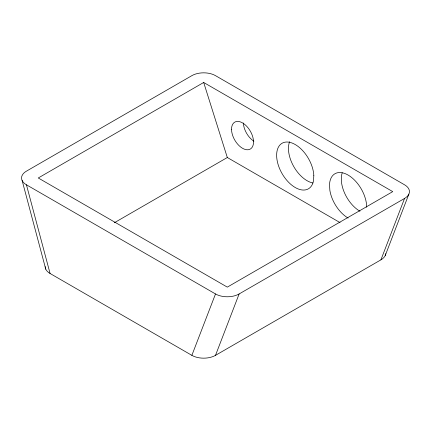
<?xml version="1.0" encoding="UTF-8"?>
<svg xmlns="http://www.w3.org/2000/svg" width="431" height="431" viewBox="0 0 431 431"><rect width="100%" height="100%" fill="white"/><g stroke="black" fill="none" stroke-linecap="round" stroke-linejoin="round"><path stroke-width="0.65" d="M191.87 355.349L215.5 293.953A16.712 9.649 0 0 0 239.13 293.953L404.558 198.443A16.712 9.649 0 0 0 404.558 184.802L215.5 75.651A16.712 9.649 0 0 0 191.87 75.651L26.442 171.155A16.712 9.649 0 0 0 26.442 184.802L50.077 273.486L191.87 355.349A16.712 9.649 0 0 0 215.5 355.349L380.923 259.845A16.712 9.649 0 0 0 385.783 253.649M215.5 355.349L239.13 293.953M380.923 259.845L404.558 198.443M385.249 255.518L408.879 194.122M203.685 82.472L38.262 177.981L227.315 287.127L392.738 191.623L203.685 82.472L227.315 157.514L340.054 222.601M114.317 222.757L227.315 157.514M26.442 184.802L215.5 293.953M22.121 180.476L45.751 269.159M366.592 207.225L366.312 202.694A26.318 15.193 60 0 0 346.718 174.318A26.318 15.193 60 0 0 329.51 184.592L329.866 190.394A26.318 15.193 60 0 0 348.103 218.043M50.077 273.486A16.712 9.649 0 0 1 45.18 266.665M253.87 141.179A15.543 8.97 60 0 1 243.37 122.986M359.923 211.222A26.318 15.193 60 0 1 341.686 183.568L341.325 177.771A26.318 15.193 60 0 1 342.236 172.783M312.906 182.986A26.318 15.193 60 0 1 293.678 166.42A26.318 15.193 60 0 1 289.605 141.686M313.822 175.519L313.466 180.907A26.318 15.193 60 0 1 284.126 176.845A26.318 15.193 60 0 1 286.421 142.02A26.318 15.193 60 0 1 313.822 175.519M231.539 129.257A15.543 8.97 60 0 0 248.024 149.762A15.543 8.97 60 0 0 248.024 127.781A15.543 8.97 60 0 0 231.539 129.257"/></g></svg>
